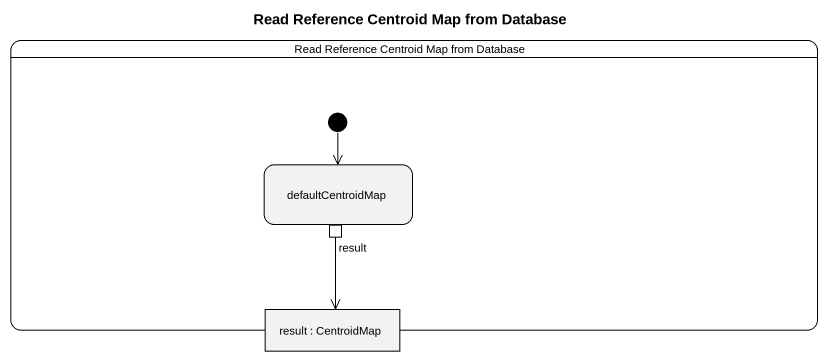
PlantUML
@startuml
title Read Reference Centroid Map from Database
hide empty description
state "Read Reference Centroid Map from Database" as Read_Reference_Centroid_Map {
  state defaultCentroidMap {
    state result <<outputPin>>
  }
  state "result : CentroidMap" as result_2 <<object>>
  [*] --> defaultCentroidMap
}
result --> result_2
@enduml
